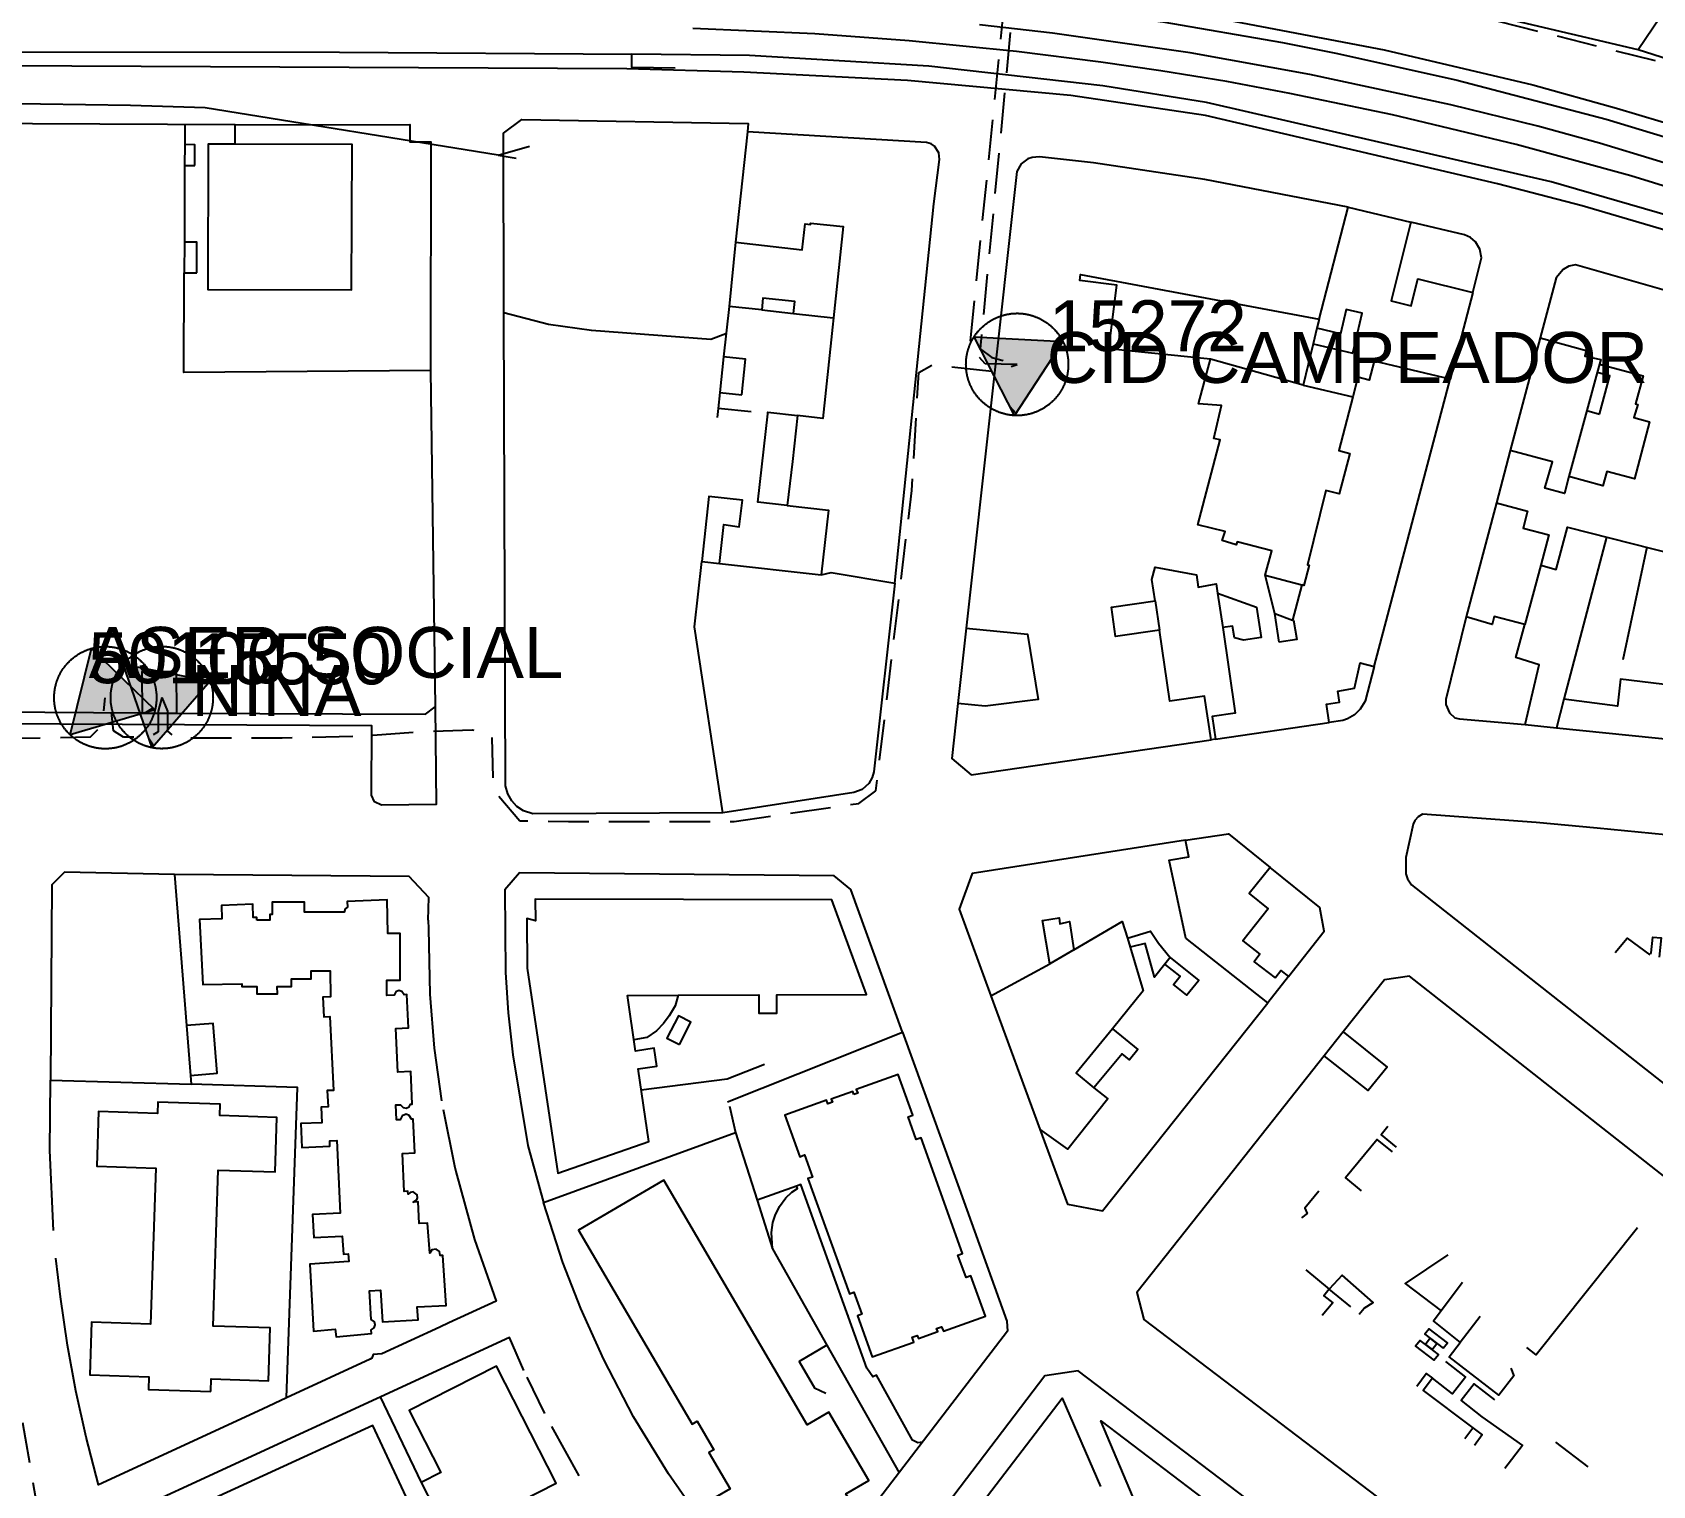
# Model space of a CAD drawing. Header units: millimetres. Extents: x 487814 to 495125, y 4392873 to 4398925.
# Drawn here: x 491461.7 to 491716, y 4396612.5 to 4396840.6 of the extents above; entities that cross this region are included whole.
import ezdxf
from ezdxf.enums import TextEntityAlignment as Align

# ---------------------------------------------------------------- set-up
doc = ezdxf.new("R2010")
doc.units = ezdxf.units.MM
doc.linetypes.add('Tramo_BT__380_A_E_Tr', pattern=[2, 1, 1])
doc.linetypes.add('TRAZOS2', pattern=[9.525, 6.35, -3.175])
for name, color, linetype in [('Cartografia_Base', 8, 'Continuous'), ('Centro_de_Distribucion_posicion', 5, 'Continuous'), ('Centro_de_Distribucion_rotulo', 7, 'Continuous'), ('Centro_de_Distribucion_rotulo_alias', 7, 'Continuous'), ('Tramo_BT__380_A_E_Trazado', 10, 'Tramo_BT__380_A_E_Tr'), ('Tramo_MT__15_S_E_Trazado', 5, 'TRAZOS2')]:
    doc.layers.add(name, color=color, linetype=linetype)
doc.styles.get("Standard").update_dxf_attribs({"font": 'arial.ttf'})

# ---------------------------------------------------------------- blocks, each defined once
blk = doc.blocks.new('CD_EMPRESA_NEW')
blk.add_hatch(color=256).paths.add_polyline_path([(0, 1.003), (0.871, -0.497), (-0.872, -0.496)])
at = {"linetype": 'Continuous'}
for p, q in [((0.102, 0.828), (-0.027, 0.957)), ((-0.872, -0.496), (-0.872, -0.496))]:
    blk.add_line(p, q, dxfattribs=at)
at = {"flags": 128}
for points in [[(1.003, 0), (1.003, -0.011), (1.003, -0.022), (1.003, -0.034), (1.002, -0.045), (1.002, -0.056), (1.001, -0.067), (1, -0.079), (0.999, -0.09), (0.998, -0.102), (0.997, -0.113), (0.996, -0.125), (0.994, -0.136), (0.992, -0.148), (0.991, -0.159), (0.989, -0.171), (0.987, -0.183), (0.984, -0.194), (0.982, -0.206), (0.979, -0.218), (0.977, -0.229), (0.974, -0.241), (0.971, -0.253), (0.968, -0.264), (0.965, -0.276), (0.961, -0.288), (0.958, -0.299), (0.954, -0.311), (0.95, -0.323), (0.946, -0.335), (0.942, -0.346), (0.937, -0.358), (0.933, -0.369), (0.928, -0.381), (0.923, -0.392), (0.918, -0.404), (0.913, -0.415), (0.908, -0.427), (0.903, -0.438), (0.897, -0.45), (0.891, -0.461), (0.885, -0.472), (0.879, -0.483), (0.873, -0.494), (0.867, -0.505), (0.86, -0.516), (0.854, -0.527), (0.847, -0.538), (0.84, -0.549), (0.833, -0.56), (0.825, -0.57), (0.818, -0.581), (0.81, -0.591), (0.803, -0.602), (0.795, -0.612), (0.787, -0.622), (0.779, -0.632), (0.771, -0.642), (0.762, -0.652), (0.754, -0.662), (0.745, -0.672), (0.737, -0.681), (0.728, -0.691), (0.719, -0.7), (0.709, -0.709), (0.7, -0.719), (0.691, -0.728), (0.681, -0.737), (0.672, -0.745), (0.662, -0.754), (0.652, -0.762), (0.642, -0.771), (0.632, -0.779), (0.622, -0.787), (0.612, -0.795), (0.602, -0.803), (0.591, -0.81), (0.581, -0.818), (0.57, -0.825), (0.56, -0.833), (0.549, -0.84), (0.538, -0.847), (0.527, -0.854), (0.516, -0.86), (0.505, -0.867), (0.494, -0.873), (0.483, -0.879), (0.472, -0.885), (0.461, -0.891), (0.45, -0.897), (0.438, -0.903), (0.427, -0.908), (0.415, -0.913), (0.404, -0.918), (0.392, -0.923), (0.381, -0.928), (0.369, -0.933), (0.358, -0.937), (0.346, -0.942), (0.335, -0.946), (0.323, -0.95), (0.311, -0.954), (0.299, -0.958), (0.288, -0.961), (0.276, -0.965), (0.264, -0.968), (0.253, -0.971), (0.241, -0.974), (0.229, -0.977), (0.218, -0.979), (0.206, -0.982), (0.194, -0.984), (0.183, -0.987), (0.171, -0.989), (0.159, -0.991), (0.148, -0.992), (0.136, -0.994), (0.125, -0.996), (0.113, -0.997), (0.102, -0.998), (0.09, -0.999), (0.079, -1), (0.067, -1.001), (0.056, -1.002), (0.045, -1.002), (0.034, -1.003), (0.022, -1.003), (0.011, -1.003), (0, -1.003), (-0.011, -1.003), (-0.022, -1.003), (-0.034, -1.003), (-0.045, -1.002), (-0.056, -1.002), (-0.067, -1.001), (-0.079, -1), (-0.09, -0.999), (-0.102, -0.998), (-0.113, -0.997), (-0.125, -0.996), (-0.136, -0.994), (-0.148, -0.992), (-0.159, -0.991), (-0.171, -0.989), (-0.183, -0.987), (-0.194, -0.984), (-0.206, -0.982), (-0.218, -0.979), (-0.229, -0.977), (-0.241, -0.974), (-0.253, -0.971), (-0.264, -0.968), (-0.276, -0.965), (-0.288, -0.961), (-0.299, -0.958), (-0.311, -0.954), (-0.323, -0.95), (-0.335, -0.946), (-0.346, -0.942), (-0.358, -0.937), (-0.369, -0.933), (-0.381, -0.928), (-0.392, -0.923), (-0.404, -0.918), (-0.415, -0.913), (-0.427, -0.908), (-0.438, -0.903), (-0.45, -0.897), (-0.461, -0.891), (-0.472, -0.885), (-0.483, -0.879), (-0.494, -0.873), (-0.505, -0.867), (-0.516, -0.86), (-0.527, -0.854), (-0.538, -0.847), (-0.549, -0.84), (-0.56, -0.833), (-0.57, -0.825), (-0.581, -0.818), (-0.591, -0.81), (-0.602, -0.803), (-0.612, -0.795), (-0.622, -0.787), (-0.632, -0.779), (-0.642, -0.771), (-0.652, -0.762), (-0.662, -0.754), (-0.672, -0.745), (-0.681, -0.737), (-0.691, -0.728), (-0.7, -0.719), (-0.709, -0.709), (-0.719, -0.7), (-0.728, -0.691), (-0.737, -0.681), (-0.745, -0.672), (-0.754, -0.662), (-0.762, -0.652), (-0.771, -0.642), (-0.779, -0.632), (-0.787, -0.622), (-0.795, -0.612), (-0.803, -0.602), (-0.81, -0.591), (-0.818, -0.581), (-0.825, -0.57), (-0.833, -0.56), (-0.84, -0.549), (-0.847, -0.538), (-0.854, -0.527), (-0.86, -0.516), (-0.867, -0.505), (-0.873, -0.494), (-0.879, -0.483), (-0.885, -0.472), (-0.891, -0.461), (-0.897, -0.45), (-0.903, -0.438), (-0.908, -0.427), (-0.913, -0.415), (-0.918, -0.404), (-0.923, -0.392), (-0.928, -0.381), (-0.933, -0.369), (-0.937, -0.358), (-0.942, -0.346), (-0.946, -0.335), (-0.95, -0.323), (-0.954, -0.311), (-0.958, -0.299), (-0.961, -0.288), (-0.965, -0.276), (-0.968, -0.264), (-0.971, -0.253), (-0.974, -0.241), (-0.977, -0.229), (-0.979, -0.218), (-0.982, -0.206), (-0.984, -0.194), (-0.987, -0.183), (-0.989, -0.171), (-0.991, -0.159), (-0.992, -0.148), (-0.994, -0.136), (-0.996, -0.125), (-0.997, -0.113), (-0.998, -0.102), (-0.999, -0.09), (-1, -0.079), (-1.001, -0.067), (-1.002, -0.056), (-1.002, -0.045), (-1.003, -0.034), (-1.003, -0.022), (-1.003, -0.011), (-1.003, 0), (-1.003, 0.011), (-1.003, 0.022), (-1.003, 0.034), (-1.002, 0.045), (-1.002, 0.056), (-1.001, 0.067), (-1, 0.079), (-0.999, 0.09), (-0.998, 0.102), (-0.997, 0.113), (-0.996, 0.125), (-0.994, 0.136), (-0.992, 0.148), (-0.991, 0.159), (-0.989, 0.171), (-0.987, 0.183), (-0.984, 0.194), (-0.982, 0.206), (-0.979, 0.218), (-0.977, 0.229), (-0.974, 0.241), (-0.971, 0.253), (-0.968, 0.264), (-0.965, 0.276), (-0.961, 0.288), (-0.958, 0.299), (-0.954, 0.311), (-0.95, 0.323), (-0.946, 0.335), (-0.942, 0.346), (-0.937, 0.358), (-0.933, 0.369), (-0.928, 0.381), (-0.923, 0.392), (-0.918, 0.404), (-0.913, 0.415), (-0.908, 0.427), (-0.903, 0.438), (-0.897, 0.45), (-0.891, 0.461), (-0.885, 0.472), (-0.879, 0.483), (-0.873, 0.494), (-0.867, 0.505), (-0.86, 0.516), (-0.854, 0.527), (-0.847, 0.538), (-0.84, 0.549), (-0.833, 0.56), (-0.825, 0.57), (-0.818, 0.581), (-0.81, 0.591), (-0.803, 0.602), (-0.795, 0.612), (-0.787, 0.622), (-0.779, 0.632), (-0.771, 0.642), (-0.762, 0.652), (-0.754, 0.662), (-0.745, 0.672), (-0.737, 0.681), (-0.728, 0.691), (-0.719, 0.7), (-0.709, 0.709), (-0.7, 0.719), (-0.691, 0.728), (-0.681, 0.737), (-0.672, 0.745), (-0.662, 0.754), (-0.652, 0.762), (-0.642, 0.771), (-0.632, 0.779), (-0.622, 0.787), (-0.612, 0.795), (-0.602, 0.803), (-0.591, 0.81), (-0.581, 0.818), (-0.57, 0.825), (-0.56, 0.833), (-0.549, 0.84), (-0.538, 0.847), (-0.527, 0.854), (-0.516, 0.86), (-0.505, 0.867), (-0.494, 0.873), (-0.483, 0.879), (-0.472, 0.885), (-0.461, 0.891), (-0.45, 0.897), (-0.438, 0.903), (-0.427, 0.908), (-0.415, 0.913), (-0.404, 0.918), (-0.392, 0.923), (-0.381, 0.928), (-0.369, 0.933), (-0.358, 0.937), (-0.346, 0.942), (-0.335, 0.946), (-0.323, 0.95), (-0.311, 0.954), (-0.299, 0.958), (-0.288, 0.961), (-0.276, 0.965), (-0.264, 0.968), (-0.253, 0.971), (-0.241, 0.974), (-0.229, 0.977), (-0.218, 0.979), (-0.206, 0.982), (-0.194, 0.984), (-0.183, 0.987), (-0.171, 0.989), (-0.159, 0.991), (-0.148, 0.992), (-0.136, 0.994), (-0.125, 0.996), (-0.113, 0.997), (-0.102, 0.998), (-0.09, 0.999), (-0.079, 1), (-0.067, 1.001), (-0.056, 1.002), (-0.045, 1.002), (-0.034, 1.003), (-0.022, 1.003), (-0.011, 1.003), (0, 1.003), (0.011, 1.003), (0.022, 1.003), (0.034, 1.003), (0.045, 1.002), (0.056, 1.002), (0.067, 1.001), (0.079, 1), (0.09, 0.999), (0.102, 0.998), (0.113, 0.997), (0.125, 0.996), (0.136, 0.994), (0.148, 0.992), (0.159, 0.991), (0.171, 0.989), (0.183, 0.987), (0.194, 0.984), (0.206, 0.982), (0.218, 0.979), (0.229, 0.977), (0.241, 0.974), (0.253, 0.971), (0.264, 0.968), (0.276, 0.965), (0.288, 0.961), (0.299, 0.958), (0.311, 0.954), (0.323, 0.95), (0.335, 0.946), (0.346, 0.942), (0.358, 0.937), (0.369, 0.933), (0.381, 0.928), (0.392, 0.923), (0.404, 0.918), (0.415, 0.913), (0.427, 0.908), (0.438, 0.903), (0.45, 0.897), (0.461, 0.891), (0.472, 0.885), (0.483, 0.879), (0.494, 0.873), (0.505, 0.867), (0.516, 0.86), (0.527, 0.854), (0.538, 0.847), (0.549, 0.84), (0.56, 0.833), (0.57, 0.825), (0.581, 0.818), (0.591, 0.81), (0.602, 0.803), (0.612, 0.795), (0.622, 0.787), (0.632, 0.779), (0.642, 0.771), (0.652, 0.762), (0.662, 0.754), (0.672, 0.745), (0.681, 0.737), (0.691, 0.728), (0.7, 0.719), (0.709, 0.709), (0.719, 0.7), (0.728, 0.691), (0.737, 0.681), (0.745, 0.672), (0.754, 0.662), (0.762, 0.652), (0.771, 0.642), (0.779, 0.632), (0.787, 0.622), (0.795, 0.612), (0.803, 0.602), (0.81, 0.591), (0.818, 0.581), (0.825, 0.57), (0.833, 0.56), (0.84, 0.549), (0.847, 0.538), (0.854, 0.527), (0.86, 0.516), (0.867, 0.505), (0.873, 0.494), (0.879, 0.483), (0.885, 0.472), (0.891, 0.461), (0.897, 0.45), (0.903, 0.438), (0.908, 0.427), (0.913, 0.415), (0.918, 0.404), (0.923, 0.392), (0.928, 0.381), (0.933, 0.369), (0.937, 0.358), (0.942, 0.346), (0.946, 0.335), (0.95, 0.323), (0.954, 0.311), (0.958, 0.299), (0.961, 0.288), (0.965, 0.276), (0.968, 0.264), (0.971, 0.253), (0.974, 0.241), (0.977, 0.229), (0.979, 0.218), (0.982, 0.206), (0.984, 0.194), (0.987, 0.183), (0.989, 0.171), (0.991, 0.159), (0.992, 0.148), (0.994, 0.136), (0.996, 0.125), (0.997, 0.113), (0.998, 0.102), (0.999, 0.09), (1, 0.079), (1.001, 0.067), (1.002, 0.056), (1.002, 0.045), (1.003, 0.034), (1.003, 0.022), (1.003, 0.011), (1.003, 0)], [(0, 1.003), (0.871, -0.497), (-0.872, -0.496), (0, 1.003)]]:
    blk.add_lwpolyline(points, dxfattribs=at)

msp = doc.modelspace()

# ---------------------------------------------------------------- linework, layer by layer
at = {"layer": 'Cartografia_Base'}
for p, q in [((491720.92, 4396848.6, 130.63), (491713.68, 4396837.84, 130.64)), ((491485.59, 4396826.12, 131.6), (491485.58, 4396822.97, 131.6)), ((491485.57, 4396819.72, 131.63), (491485.52, 4396807.64, 131.62)), ((491668.16, 4396813.18, 128.35), (491678, 4396810.82, 135.34)), ((491572.05, 4396807.67, 131.88), (491571.01, 4396797.59, 131.97)), ((491687.77, 4396799.78, 132.15), (491684.18, 4396786.16, 131.46)), ((491571.01, 4396797.59, 131.97), (491570.13, 4396789.68, 131.82)), ((491576.14, 4396797.03, 131.97), (491571.01, 4396797.59, 131.97)), ((491581.11, 4396796.47, 131.9), (491587.33, 4396795.8, 131.9)), ((491663.61, 4396795.6, 129.86), (491663.27, 4396794.16, 129.76)), ((491698.33, 4396792.67, 131.56), (491693.63, 4396774.95, 131.56)), ((491524.13, 4396787.53, 129.38), (491524.91, 4396734.72, 128.98)), ((491707.62, 4396788.49, 130.22), (491707.27, 4396787.21, 130.22)), ((491569.56, 4396784.07, 131.87), (491569.28, 4396781.57, 131.79)), ((491661.14, 4396785.22, 127.8), (491668.9, 4396783.38, 127.79)), ((491569.28, 4396781.57, 131.79), (491569.13, 4396780.13, 131.43)), ((491574.5, 4396781.01, 130.34), (491569.28, 4396781.57, 131.79)), ((491705.65, 4396781.23, 130.34), (491702.84, 4396770.88, 129.93)), ((491691.45, 4396766.73, 129.65), (491686.7, 4396748.83, 129.65)), ((491708.71, 4396761.37, 129.46), (491702.03, 4396735.9, 129.47)), ((491715.04, 4396759.77, 129.02), (491711.28, 4396742.12, 129.18)), ((491569.49, 4396757.22, 130.83), (491585.47, 4396755.44, 131.45)), ((491698.41, 4396756.95, 129.6), (491695.89, 4396747.66, 129.71)), ((491655.18, 4396755.39, 129.54), (491660.91, 4396753.87, 129.6)), ((491637.87, 4396751.37, 130.96), (491638.57, 4396746.76, 130.97)), ((491647.7, 4396752.56, 130.29), (491648.49, 4396747.18, 130.29)), ((491656.65, 4396749.35, 130.38), (491659.45, 4396748.35, 130.37)), ((491608.24, 4396747.07, 135.78), (491606.94, 4396735.26, 133.48)), ((491478.89, 4396733.71, 129.18), (491373.22, 4396734.49, 130.19)), ((491695.98, 4396731.94, 134.03), (491700.87, 4396731.44, 133.91)), ((491647.36, 4396729.66, 130.1), (491646.66, 4396729.56, 130.13)), ((491523.8, 4396701.25, 128.53), (491523.82, 4396699.89, 128.52)), ((491633.53, 4396698.41, 130.42), (491633.95, 4396696.98, 130.42)), ((491625.14, 4396696.59, 130.44), (491621.38, 4396694.38, 131.07)), ((491640.25, 4396695.36, 132.25), (491639.43, 4396694.35, 132.23)), ((491658.84, 4396692.38, 129.62), (491655.59, 4396688.24, 129.57)), ((491612.11, 4396689.37, 130.05), (491619.81, 4396668.41, 130.04)), ((491598.23, 4396683.66, 128.01), (491606.01, 4396662.17, 128.01)), ((491667.38, 4396683.68, 134.48), (491664.43, 4396679.94, 134.91)), ((491486.47, 4396676.86, 130.76), (491486.57, 4396675.47, 130.76)), ((491526.12, 4396671.5, 130.1), (491527.9, 4396662.68, 128.85)), ((491571.06, 4396672.04, 128.71), (491572.04, 4396667.88, 127.55)), ((491572.04, 4396667.88, 127.55), (491575.41, 4396657.26, 126.41)), ((491527.9, 4396662.68, 128.16), (491528.12, 4396661.76, 128.15)), ((491606.01, 4396662.17, 128.9), (491607.11, 4396659.12, 128.87)), ((491661.55, 4396646.36, 130.3), (491665.2, 4396643.31, 130.3)), ((491686.12, 4396644.33, 131.7), (491682.76, 4396639.89, 131.7)), ((491668.58, 4396640.52, 129.58), (491665.2, 4396643.31, 130.3)), ((491589.56, 4396639.36, 125.04), (491589.69, 4396639.16, 125.07)), ((491527.04, 4396638.02, 127.81), (491525.61, 4396637.35, 127.81)), ((491688.9, 4396639.01, 131.7), (491685.75, 4396634.92, 131.7)), ((491586.34, 4396634.5, 127.73), (491597.71, 4396614.49, 127.73)), ((491539.3, 4396629.47, 127.86), (491542.06, 4396623.79, 128.55)), ((491516.28, 4396626.39, 130.37), (491522.71, 4396612.96, 130.37)), ((491501.56, 4396626.24, 128.3), (491497.77, 4396624.49, 128.3)), ((491543.12, 4396621.75, 129.78), (491547.46, 4396614.02, 129.32)), ((491686.51, 4396619.89, 130.33), (491687.73, 4396621.53, 130.33)), ((491700.72, 4396619.28, 127.24), (491705.8, 4396615.4, 127.31))]:
    msp.add_line(p, q, dxfattribs=at)
for points in [[(491733.95, 4396833.15, 130.77), (491731.58, 4396832.14, 130.84), (491713.68, 4396837.84, 130.38), (491681.4, 4396845.46, 130.64), (491680.54, 4396846.27, 130.8), (491680.04, 4396847.4, 130.95), (491680.05, 4396848.63, 131.1), (491680.49, 4396849.66, 131.24), (491689.73, 4396857.22, 131.24)], [(491557.1, 4396848.39, 130.03), (491563.52, 4396848.33, 130.21), (491568.51, 4396848.75, 130.2), (491578.23, 4396848.56, 130.27), (491589.53, 4396847.88, 130.25), (491613.45, 4396845.69, 130.01), (491639.12, 4396842.24, 129.64), (491657.86, 4396838.99, 129.63), (491666.5, 4396837.29, 129.47), (491685.3, 4396833.12, 129.46), (491708.69, 4396826.99, 129.24), (491732.68, 4396819.71, 129.1), (491742.19, 4396816.48, 129.08), (491755.06, 4396812.04, 129.06), (491767.61, 4396807.27, 128.92), (491777.79, 4396803.2, 128.87), (491810.08, 4396788.8, 128.54), (491857.67, 4396765.81, 128)], [(491616.53, 4396845.27, 129.1), (491616.79, 4396847.2, 129.1), (491644.94, 4396843.35, 128.9), (491673.84, 4396837.85, 128.69), (491697.16, 4396832.34, 128.56), (491710.32, 4396828.69, 128.42), (491724.31, 4396824.49, 128.27), (491750.61, 4396815.78, 128.01), (491767.94, 4396809.3, 127.88), (491782.57, 4396803.38, 127.77), (491815.37, 4396788.71, 127.53), (491860.62, 4396766.86, 126.99), (491861.5, 4396766.09, 126.96), (491862.01, 4396765.22, 126.93), (491862.24, 4396764.22, 126.9), (491862.09, 4396763.01, 126.86), (491861.74, 4396762.21, 126.84), (491857.07, 4396756.09, 126.8), (491855.03, 4396753.89, 126.81), (491854.25, 4396753.24, 126.81), (491853.44, 4396752.83, 126.89), (491852.5, 4396752.67, 126.97), (491851.58, 4396752.8, 127.06), (491849.84, 4396753.53, 127.21)], [(492006.9, 4396685.33, 126.11), (491829.42, 4396770.93, 127.09), (491783.42, 4396792.35, 127.58), (491778.05, 4396794.69, 127.63), (491749.42, 4396805.92, 127.96), (491729.64, 4396812.8, 128.12), (491712.54, 4396818.1, 128.24), (491694.56, 4396823.02, 128.46), (491675.16, 4396827.63, 128.61), (491659.03, 4396831.02, 128.71), (491649.15, 4396832.86, 128.77), (491638.8, 4396834.55, 128.84), (491629.35, 4396835.93, 128.93), (491616.14, 4396837.61, 129.01), (491599.26, 4396839.27, 129.31), (491584.48, 4396840.35, 129.4), (491565.35, 4396841.21, 129.47)], [(492008.41, 4396688.46, 125.54), (491818.88, 4396779.77, 127.19), (491785.77, 4396795.16, 127.5), (491774.37, 4396799.99, 127.61), (491756.75, 4396807.08, 127.9), (491725.51, 4396817.75, 128.2), (491707.62, 4396823.23, 128.35), (491697.94, 4396825.85, 128.48), (491684.29, 4396829.21, 128.61), (491662.17, 4396834, 128.73), (491643.38, 4396837.41, 128.86), (491621.76, 4396840.48, 129.04), (491610.34, 4396841.77, 129.2)], [(491174.44, 4396838.42, 134.55), (491238.26, 4396837.93, 134.08), (491312.46, 4396838.4, 133.37), (491447.32, 4396837.52, 132.02), (491509.86, 4396837.47, 131.86), (491555.75, 4396837.16, 131.26)], [(491851.09, 4396755.94, 129.17), (491849.84, 4396753.53, 127.21), (491796.73, 4396779.13, 127.97), (491777.52, 4396788.02, 128.26), (491767.29, 4396792.18, 128.33), (491740.23, 4396802.26, 128.51), (491720.9, 4396808.65, 128.49), (491704.93, 4396813.36, 128.52), (491691.62, 4396816.8, 128.49), (491645.78, 4396827.54, 128.72), (491624.67, 4396830.71, 128.95), (491599, 4396833.02, 129.19), (491573.32, 4396834.36, 129.38), (491554.96, 4396834.88, 129.54), (491315.29, 4396836.02, 131.47), (491292.99, 4396835.91, 131.48)], [(491562.53, 4396835, 129.81), (491555.73, 4396835.07, 130.07), (491555.75, 4396837.16, 131.26)], [(491855, 4396756.21, 127.52), (491853.67, 4396754.72, 129.13), (491797.92, 4396781.33, 129.92), (491775.93, 4396791.24, 130.22), (491740.79, 4396804.53, 130.37), (491718.65, 4396811.77, 130.38), (491700.04, 4396817.12, 130.39), (491645.93, 4396829.57, 130.78), (491629.7, 4396832.22, 130.92), (491602.39, 4396835.29, 131.13), (491574.24, 4396836.97, 131.08), (491555.75, 4396837.16, 131.26)], [(491493.51, 4396826.09, 129.95), (491376.71, 4396826.68, 130.73), (491373.46, 4396823.62, 130.75), (491373.22, 4396734.49, 130.19)], [(491493.49, 4396823.04, 130.25), (491493.51, 4396826.09, 130.25), (491520.93, 4396826.14, 130.55), (491520.91, 4396823.4, 130.55), (491524.21, 4396823.43, 130.55), (491524.13, 4396787.53, 130.87), (491485.45, 4396787.21, 130.87), (491485.51, 4396802.85, 131.62)], [(491570.53, 4396793.3, 130.96), (491568.15, 4396792.39, 131.27), (491549.42, 4396793.78, 131.25), (491542.68, 4396794.73, 131.55), (491535.69, 4396796.57, 131.47), (491535.61, 4396824.75, 131.44), (491538.48, 4396826.94, 131.4), (491574.01, 4396826.29, 130.83), (491573.93, 4396824.97, 130.83)], [(491580.95, 4396773.22, 129.48), (491580.16, 4396766.34, 129.6), (491586.64, 4396765.6, 129.81), (491585.47, 4396755.44, 129.99), (491587.04, 4396755.79, 130.03), (491597.05, 4396754.13, 130.35), (491603.15, 4396813.67, 129.26), (491604.02, 4396820.63, 129.2), (491603.95, 4396821.71, 129.21), (491603.24, 4396822.72, 129.22), (491602.74, 4396823.1, 129.22), (491602.01, 4396823.33, 129.23), (491573.93, 4396824.97, 130.14), (491572.05, 4396807.67, 129.26), (491582.47, 4396806.47, 129.23), (491582.94, 4396810.53, 129.24), (491583.81, 4396810.43, 129.24), (491583.77, 4396810.65, 129.24), (491588.92, 4396810.12, 129.23), (491585.73, 4396780, 129.48), (491581.78, 4396780.45, 129.35), (491580.95, 4396773.22, 129.48)], [(491487.15, 4396819.72, 130.13), (491487.16, 4396822.96, 130.06), (491485.58, 4396822.97, 130.05), (491485.57, 4396819.72, 130.1), (491487.15, 4396819.72, 130.13)], [(491493.49, 4396823.04, 130.02), (491489.26, 4396823.05, 130.05), (491489.19, 4396800.23, 130.49), (491511.78, 4396800.16, 130.02), (491511.85, 4396822.99, 129.86), (491493.49, 4396823.04, 130.02)], [(491657.35, 4396744.87, 127.76), (491656.65, 4396749.35, 127.7), (491655.18, 4396755.39, 127.61), (491656.19, 4396759.2, 127.57), (491650.74, 4396760.64, 127.65), (491650.61, 4396760.15, 127.67), (491648.42, 4396760.81, 127.74), (491648.87, 4396762.25, 127.7), (491644.57, 4396763.27, 127.89), (491648.1, 4396776.61, 127.63), (491647.11, 4396776.87, 127.69), (491648.31, 4396782.01, 127.66), (491644.68, 4396782.27, 127.76), (491646.55, 4396789.32, 127.86), (491630.62, 4396790.9, 128.33), (491631.86, 4396800.94, 128.25), (491626.05, 4396801.67, 128.44), (491626.16, 4396802.57, 128.43), (491663.61, 4396795.6, 128), (491668.16, 4396813.18, 128.5), (491645.68, 4396817.48, 128.62), (491628.22, 4396820.11, 128.76), (491619.76, 4396821.08, 128.85), (491618.57, 4396820.98, 128.85), (491617.93, 4396820.75, 128.85), (491616.85, 4396819.94, 128.84), (491616.18, 4396818.77, 128.81), (491608.24, 4396747.07, 128.7), (491617.86, 4396746.14, 128.65), (491619.54, 4396735.89, 128.57), (491611.21, 4396734.85, 128.65), (491606.94, 4396735.26, 128.68), (491605.99, 4396726.63, 128.64), (491608.99, 4396724.07, 128.54), (491646.66, 4396729.56, 128.07), (491645.65, 4396736.42, 128.08), (491640.21, 4396735.63, 128.28), (491638.57, 4396746.76, 128.34), (491631.68, 4396745.76, 128.55), (491631.03, 4396750.36, 128.59), (491637.87, 4396751.37, 128.34), (491637.37, 4396754.72, 128.32), (491637.88, 4396756.66, 128.29), (491644.36, 4396755.42, 128.01), (491644.64, 4396753.53, 128.01), (491647.46, 4396754.01, 127.87), (491647.7, 4396752.56, 127.87), (491653.81, 4396750.37, 127.69), (491654.52, 4396745.59, 127.76), (491651.76, 4396745.19, 127.78), (491650.35, 4396745.55, 127.79), (491650.05, 4396747.41, 127.8), (491648.49, 4396747.18, 127.87), (491650.46, 4396733.74, 127.96), (491646.84, 4396733.21, 128.04), (491647.36, 4396729.66, 128.04), (491665.22, 4396732.26, 127.92), (491664.79, 4396735.12, 127.88), (491666.8, 4396735.44, 127.88), (491666.54, 4396737.2, 127.87), (491669.17, 4396737.64, 127.9), (491670.06, 4396741.62, 127.87), (491672.28, 4396741.03, 127.95), (491684.18, 4396786.16, 128.26), (491672.24, 4396788.98, 127.83), (491671.46, 4396785.99, 127.86), (491669.71, 4396786.45, 127.79), (491668.9, 4396783.38, 127.79), (491666.7, 4396774.95, 127.69), (491668.44, 4396774.49, 127.77), (491666.79, 4396768.15, 127.69), (491664.67, 4396768.67, 127.6), (491661.78, 4396757.02, 127.63), (491662.06, 4396756.95, 127.63), (491661.24, 4396753.78, 127.67), (491660.91, 4396753.87, 127.66), (491659.45, 4396748.35, 127.7), (491659.59, 4396748.31, 127.7), (491660.13, 4396745.29, 127.75), (491657.35, 4396744.87, 127.76)], [(491687.77, 4396799.78, 128.35), (491689.11, 4396805.21, 128.37), (491688.86, 4396806.58, 128.4), (491688.15, 4396807.73, 128.4), (491687.37, 4396808.38, 128.38), (491686.43, 4396808.8, 128.36), (491678, 4396810.82, 128.33), (491674.91, 4396798.46, 127.75), (491678.06, 4396797.68, 127.94), (491679.11, 4396801.92, 127.89), (491687.77, 4396799.78, 128.35)], [(491487.46, 4396802.85, 130.41), (491487.47, 4396807.64, 130.33), (491485.52, 4396807.64, 130.29), (491485.51, 4396802.85, 130.37), (491487.46, 4396802.85, 130.41)], [(491720.73, 4396799.28, 128.46), (491703.84, 4396804.11, 128.35), (491702.82, 4396803.88, 128.34), (491701.92, 4396803.39, 128.34), (491700.83, 4396802.07, 128.32), (491698.33, 4396792.67, 128.25), (491705.56, 4396790.64, 128.29), (491705.34, 4396789.79, 128.29), (491707.82, 4396789.22, 128.31), (491707.62, 4396788.49, 128.3), (491714.47, 4396786.67, 128.35), (491713.3, 4396782.28, 128.31), (491713.62, 4396782.19, 128.32), (491713.04, 4396780.12, 128.3), (491715.47, 4396779.47, 128.31), (491713.1, 4396770.53, 128.24), (491708.77, 4396771.69, 128.22), (491708.13, 4396769.41, 128.2), (491702.84, 4396770.88, 128.17), (491702.12, 4396768.2, 128.15), (491699.07, 4396769.05, 128.14), (491700.23, 4396773.2, 128.17), (491693.63, 4396774.95, 128.13), (491691.45, 4396766.73, 128.07), (491696.34, 4396765.43, 128.1), (491695.63, 4396762.79, 128.07), (491699.69, 4396761.7, 128.09), (491698.41, 4396756.95, 128.05), (491700.83, 4396756.29, 128.07), (491702.62, 4396762.93, 128.12), (491732.7, 4396755.28, 128.17)], [(491581.11, 4396796.47, 129.2), (491581.32, 4396798.34, 129.21), (491576.34, 4396798.89, 129.22), (491576.14, 4396797.03, 129.22), (491581.11, 4396796.47, 129.2)], [(491668.89, 4396790.25, 127.88), (491670.38, 4396796.53, 127.9), (491667.89, 4396797.12, 128), (491666.98, 4396793.27, 127.93), (491663.27, 4396794.16, 127.98), (491662.69, 4396791.73, 127.93), (491668.89, 4396790.25, 127.88)], [(491570.06, 4396718.09, 128.69), (491540.24, 4396717.91, 128.82), (491538.74, 4396718.39, 128.82), (491537.73, 4396719.06, 128.82), (491536.9, 4396719.95, 128.81), (491536.29, 4396721.04, 128.81), (491535.95, 4396722.33, 128.81), (491535.69, 4396796.57, 129.3)], [(491662.69, 4396791.73, 129.76), (491661.14, 4396785.22, 129.71), (491646.55, 4396789.32, 129.74)], [(491573, 4396783.7, 129.18), (491573.61, 4396789.31, 129.2), (491570.13, 4396789.68, 129.21), (491569.56, 4396784.07, 129.19), (491573, 4396783.7, 129.18)], [(491707.63, 4396780.69, 128.27), (491709.25, 4396786.67, 128.31), (491707.27, 4396787.21, 128.29), (491705.65, 4396781.23, 128.26), (491707.63, 4396780.69, 128.27)], [(491580.16, 4396766.34, 129.6), (491575.54, 4396766.86, 129.46), (491577.09, 4396780.73, 129.21), (491577.12, 4396780.98, 129.21), (491581.78, 4396780.45, 129.35)], [(491569.49, 4396757.22, 129.12), (491570.17, 4396763.32, 129.13), (491572.62, 4396762.99, 129.13), (491573.1, 4396767.14, 129.16), (491567.84, 4396767.74, 129.16), (491566.73, 4396757.52, 129.14), (491569.49, 4396757.22, 129.12)], [(491597.05, 4396754.13, 130.89), (491593.73, 4396724.54, 130.94), (491593.48, 4396723.62, 130.98), (491592.94, 4396722.69, 131.03), (491591.89, 4396721.76, 131.1), (491590.59, 4396721.26, 131.16), (491570.06, 4396718.09, 131.05), (491565.59, 4396747.3, 131.3), (491566.73, 4396757.52, 131.29)], [(491695.98, 4396731.94, 127.92), (491698.18, 4396741.32, 127.98), (491694.48, 4396742.45, 127.97), (491695.89, 4396747.66, 128), (491691.11, 4396748.91, 127.99), (491690.78, 4396747.64, 127.98), (491686.7, 4396748.83, 127.98), (491683.49, 4396735.87, 127.91), (491683.53, 4396735.1, 127.9), (491684.08, 4396733.76, 127.87), (491684.95, 4396733.01, 127.86), (491685.65, 4396732.83, 127.86), (491695.98, 4396731.94, 127.92)], [(491672.28, 4396741.03, 129.19), (491670.84, 4396735.6, 128.92), (491670.05, 4396734.34, 129.03), (491669.17, 4396733.49, 129.11), (491668.07, 4396732.84, 129.2), (491667.34, 4396732.57, 129.26), (491665.22, 4396732.26, 129.35)], [(491478.89, 4396733.71, 129.18), (491484.35, 4396733.74, 128.98), (491484.31, 4396740.24, 129.21), (491478.85, 4396740.21, 129.31), (491478.89, 4396733.71, 129.18)], [(491720.85, 4396737.84, 128.03), (491710.9, 4396739.09, 128.02), (491710.43, 4396734.83, 127.99), (491702.03, 4396735.9, 127.96), (491700.87, 4396731.44, 127.94), (491810.31, 4396720.31, 128.14)], [(491524.91, 4396734.72, 128.98), (491525.05, 4396719.38, 128.75), (491516.46, 4396719.31, 128.8), (491515.39, 4396719.83, 128.8), (491514.89, 4396720.88, 128.81), (491514.96, 4396731.74, 128.91), (491377.72, 4396732.48, 130.05), (491377.55, 4396720.73, 130), (491376.74, 4396720.17, 130), (491375.99, 4396720.07, 129.99), (491373.03, 4396720.68, 130.12), (491373.22, 4396734.49, 130.19)], [(491484.35, 4396733.74, 128.98), (491523.36, 4396733.58, 128.98), (491524.91, 4396734.72, 128.98)], [(491762.08, 4396702.82, 127.75), (491750.99, 4396711.18, 127.8), (491735.14, 4396712.94, 127.76), (491707.28, 4396715.68, 127.74), (491697.69, 4396716.55, 127.73), (491679.87, 4396717.85, 127.72), (491679.16, 4396717.44, 127.72), (491678.67, 4396716.89, 127.72), (491678.41, 4396716.29, 127.72), (491677.25, 4396711.05, 127.63), (491677.25, 4396708.51, 127.57), (491677.47, 4396707.73, 127.55), (491678.13, 4396706.76, 127.53), (491738.78, 4396659.02, 126.59), (491744.33, 4396666.33, 126.78), (491751.89, 4396660.28, 126.68), (491759.04, 4396654.85, 126.55), (491770.03, 4396669, 127.02), (491769.67, 4396669.27, 127.02), (491772.83, 4396673.35, 127.16), (491751.85, 4396689.24, 127.36), (491762.08, 4396702.82, 127.75)], [(491639.43, 4396694.35, 128.01), (491637.77, 4396692.31, 128.02), (491636.32, 4396697.55, 128.07), (491633.95, 4396696.98, 128.1), (491636.02, 4396690.15, 128.02), (491631.21, 4396684.2, 128.13), (491635.19, 4396680.95, 128.46), (491633.85, 4396679.31, 128.65), (491632.71, 4396680.25, 128.56), (491628.28, 4396674.91, 129.21), (491630.44, 4396673.17, 129.34), (491624.16, 4396665.3, 129.41), (491619.81, 4396668.41, 130.04), (491624.13, 4396656.66, 128.6), (491629.65, 4396655.58, 128.23), (491655.59, 4396688.24, 127.78), (491642.71, 4396698.4, 128), (491640.08, 4396710.63, 128.13), (491643.2, 4396711.18, 128.09), (491642.64, 4396713.81, 128.12), (491609.16, 4396708.57, 128.51), (491607.13, 4396702.95, 128.85), (491612.11, 4396689.37, 130.05), (491621.38, 4396694.38, 128.23), (491620.23, 4396701.19, 128.3), (491622.83, 4396701.6, 128.27), (491622.94, 4396700.68, 128.26), (491624.44, 4396701.02, 128.25), (491625.14, 4396696.59, 128.2), (491632.73, 4396701.04, 128.14), (491633.53, 4396698.41, 128.11), (491637.18, 4396699.49, 128.08), (491638.43, 4396697.63, 128.05), (491640.25, 4396695.36, 128.01), (491644.73, 4396691.78, 127.93), (491642.88, 4396689.44, 127.94), (491640.77, 4396691.12, 127.97), (491641.81, 4396692.43, 127.97), (491639.43, 4396694.35, 128.01)], [(491642.64, 4396713.81, 129.55), (491649.39, 4396714.77, 129.74), (491655.95, 4396709.51, 129.74)], [(491483.98, 4396708.41, 129.14), (491466.73, 4396708.76, 129.14), (491464.7, 4396706.8, 129.14), (491464.49, 4396676.12, 129.13)], [(491523.8, 4396701.25, 130.53), (491523.91, 4396704.81, 129.82), (491520.82, 4396708.08, 129.82), (491483.98, 4396708.41, 130.76), (491485.85, 4396684.69, 131.11)], [(491570.77, 4396672.73, 128.35), (491598.23, 4396683.66, 129.15), (491590.14, 4396706.04, 129.42), (491587.52, 4396708.18, 129.53), (491538.13, 4396708.65, 128.97), (491535.84, 4396706, 128.97), (491535.93, 4396693.02, 128.42), (491536.32, 4396686.7, 128.34), (491537.08, 4396680.08, 128.23), (491539.43, 4396665.84, 127.94), (491541.88, 4396656.89, 129.26), (491572.04, 4396667.88, 127.55)], [(491656.7, 4396692.17, 127.79), (491657.6, 4396693.34, 127.78), (491658.84, 4396692.38, 127.76), (491664.41, 4396699.53, 127.72), (491663.74, 4396703.22, 127.73), (491655.95, 4396709.51, 127.89), (491652.65, 4396705.42, 127.91), (491655.64, 4396703.01, 127.85), (491651.66, 4396697.97, 127.89), (491654.34, 4396695.88, 127.84), (491653.43, 4396694.71, 127.85), (491656.7, 4396692.17, 127.79)], [(491496.92, 4396701.24, 128.64), (491496.92, 4396701.65, 128.65), (491496.34, 4396701.63, 128.67), (491496.27, 4396703.75, 128.7), (491491.34, 4396703.54, 128.75), (491491.43, 4396701.46, 128.74), (491487.92, 4396701.35, 128.78), (491488.44, 4396691.12, 128.46), (491494.54, 4396691.22, 128.33), (491494.53, 4396690.83, 128.32), (491496.88, 4396690.83, 128.33), (491496.89, 4396689.66, 128.33), (491500.12, 4396689.66, 128.36), (491500.11, 4396690.83, 128.36), (491502.36, 4396690.83, 128.38), (491502.36, 4396692.02, 128.38), (491505.42, 4396692.02, 128.41), (491505.41, 4396693.28, 128.41), (491508.39, 4396693.28, 128.44), (491508.47, 4396689.19, 128.43), (491507.27, 4396689.13, 128.42), (491507.41, 4396686.08, 128.42), (491508.36, 4396686.13, 128.43), (491508.95, 4396674.51, 128.35), (491507.96, 4396674.5, 128.35), (491508.07, 4396671.92, 128.33), (491507.02, 4396671.87, 128.33), (491507.12, 4396669.42, 128.31), (491503.79, 4396669.32, 128.3), (491503.98, 4396665.55, 128.27), (491508.37, 4396665.76, 128.29), (491508.33, 4396666.58, 128.3), (491509.44, 4396666.62, 128.3), (491510, 4396655.22, 128), (491505.65, 4396655.01, 128.01), (491505.83, 4396651.43, 128.04), (491510.28, 4396651.64, 128.02), (491510.52, 4396648.81, 128.04), (491511.23, 4396648.87, 128.03), (491511.33, 4396647.64, 128.04), (491505.23, 4396647.24, 128.07), (491505.79, 4396636.74, 128.16), (491509.18, 4396637.04, 128.12), (491509.37, 4396635.84, 128.09), (491514.87, 4396636.37, 128.08), (491514.85, 4396636.9, 128.08), (491515.31, 4396637.22, 128.07), (491515.48, 4396637.69, 128.07), (491515.35, 4396638.17, 128.07), (491514.85, 4396638.56, 128.07), (491514.56, 4396643.06, 128.04), (491516.3, 4396643.13, 128.03), (491516.64, 4396638.17, 128.05), (491522.2, 4396638.49, 127.91), (491522.07, 4396640.51, 127.92), (491526.59, 4396640.75, 127.86), (491526.07, 4396648.6, 127.94), (491525.65, 4396648.57, 127.92), (491525.56, 4396649.24, 127.92), (491525.02, 4396649.61, 127.9), (491524.37, 4396649.47, 127.89), (491524.05, 4396648.95, 127.89), (491523.71, 4396653.66, 127.91), (491522.39, 4396653.6, 127.92), (491522.21, 4396657.01, 128.05), (491521.45, 4396656.98, 128.05), (491521.99, 4396657.34, 128.07), (491522.11, 4396657.64, 128.08), (491522.04, 4396658.12, 128.1), (491521.41, 4396658.57, 128.12), (491520.97, 4396658.49, 128.12), (491520.63, 4396658.2, 128.1), (491520.61, 4396658.69, 128.12), (491520.02, 4396658.66, 128.12), (491519.74, 4396664.62, 128.25), (491521.68, 4396664.72, 128.24), (491521.42, 4396670.01, 128.31), (491521.17, 4396670.01, 128.31), (491520.81, 4396670.59, 128.32), (491520.34, 4396670.77, 128.33), (491519.7, 4396670.54, 128.33), (491519.41, 4396669.91, 128.32), (491518.82, 4396669.88, 128.32), (491518.71, 4396672.22, 128.34), (491519.47, 4396672.25, 128.34), (491519.86, 4396671.82, 128.33), (491520.36, 4396671.73, 128.33), (491520.79, 4396671.93, 128.34), (491521.03, 4396672.34, 128.34), (491521.3, 4396672.37, 128.34), (491521.06, 4396677.48, 128.34), (491519.02, 4396677.38, 128.35), (491518.69, 4396684.22, 128.41), (491520.7, 4396684.32, 128.41), (491520.44, 4396689.58, 128.48), (491520.04, 4396689.52, 128.48), (491519.67, 4396690.05, 128.49), (491519.2, 4396690.17, 128.49), (491518.72, 4396689.99, 128.49), (491518.43, 4396689.46, 128.49), (491517.32, 4396689.42, 128.49), (491517.32, 4396691.8, 128.5), (491519.39, 4396691.8, 128.52), (491519.4, 4396699.16, 128.72), (491517.48, 4396699.16, 128.66), (491517.33, 4396704.42, 128.81), (491511.07, 4396704.18, 128.51), (491511.14, 4396703.29, 128.51), (491510.76, 4396703, 128.51), (491510.58, 4396702.5, 128.5), (491504.38, 4396702.49, 128.51), (491504.38, 4396704.08, 128.57), (491499.29, 4396704.08, 128.66), (491499.29, 4396702.12, 128.62), (491498.92, 4396702.12, 128.62), (491498.92, 4396701.23, 128.59), (491496.92, 4396701.24, 128.64)], [(491563.04, 4396689.45, 125.55), (491575.68, 4396689.5, 126.98), (491575.69, 4396686.61, 127.25), (491578.49, 4396686.61, 127.56), (491578.49, 4396689.51, 127.3), (491592.58, 4396689.56, 127.99), (491587.16, 4396704.4, 127.83), (491540.6, 4396704.51, 127.84), (491540.65, 4396701.13, 127.79), (491539.3, 4396701.47, 127.92), (491539.31, 4396693.71, 127.81), (491544.12, 4396661.53, 127.54), (491558.42, 4396666.48, 127.15), (491556.74, 4396677.87, 127.36), (491559.69, 4396678.33, 126.82), (491559.25, 4396681.14, 126.17), (491556.33, 4396680.69, 128.16), (491555.06, 4396689.43, 126.19), (491563.04, 4396689.45, 125.55)], [(491523.82, 4396699.89, 129.4), (491524.03, 4396689.64, 129.08), (491524.75, 4396681.15, 130.17), (491525.89, 4396672.88, 130.13)], [(491710.09, 4396696.18, 129.14), (491711.95, 4396698.4, 129.14), (491715.51, 4396695.79, 129.14)], [(491715.61, 4396695.91, 129.3), (491715.76, 4396696.11, 129.3), (491716.01, 4396698.59, 129.3), (491717.29, 4396698.48, 129.3), (491717.02, 4396695.41, 129.3)], [(491649.17, 4396660.66, 127.22), (491635.04, 4396642.81, 127.08), (491636.09, 4396638.53, 127.15), (491704.42, 4396586.59, 126.47), (491706.36, 4396586.77, 126.45), (491745.17, 4396636.91, 126.38), (491744.38, 4396640.11, 126.39), (491677.81, 4396692.45, 127.32), (491673.86, 4396691.86, 127.42), (491667.38, 4396683.68, 127.39), (491674.3, 4396678.15, 127.57), (491671.33, 4396674.49, 127.49), (491664.43, 4396679.94, 127.36), (491649.17, 4396660.66, 127.22)], [(491563.04, 4396689.45, 128.63), (491562.55, 4396687.77, 128.68), (491561.63, 4396686.24, 128.74), (491560.73, 4396685.01, 128.75), (491559.65, 4396683.88, 128.73), (491558.09, 4396682.83, 128.68), (491556.06, 4396682.47, 128.68)], [(491486.47, 4396676.86, 128.26), (491490.68, 4396677.19, 128.14), (491490.07, 4396685.02, 128.26), (491485.85, 4396684.69, 128.41), (491486.47, 4396676.86, 128.26)], [(491563.21, 4396681.71, 127.69), (491565.03, 4396685.22, 126.8), (491563.09, 4396686.22, 126.34), (491561.27, 4396682.71, 126.54), (491563.21, 4396681.71, 127.69)], [(491631.21, 4396684.2, 130.78), (491625.49, 4396677.21, 130.78), (491628.28, 4396674.91, 130.76)], [(491576.58, 4396678.56, 128.08), (491570.71, 4396676.25, 128.27), (491557.22, 4396674.57, 128.2)], [(491464.98, 4396652.5, 129.13), (491464.4, 4396665.1, 129.65), (491464.49, 4396676.12, 130.69), (491486.57, 4396675.47, 130.76)], [(491525.61, 4396637.35, 128.86), (491516.5, 4396633.15, 128.52), (491515.14, 4396633.03, 130.61), (491514.96, 4396632.47, 130.61), (491514.69, 4396632.31, 130.61), (491501.56, 4396626.24, 130.21), (491503.27, 4396674.97, 130.67), (491486.57, 4396675.47, 130.76)], [(491590.6, 4396673.88, 126.59), (491590.42, 4396674.36, 126.79), (491587.06, 4396673.12, 127), (491587.23, 4396672.66, 126.8), (491586.54, 4396672.41, 126.85), (491586.33, 4396672.98, 127.09), (491579.79, 4396670.63, 127.63), (491582.14, 4396664.1, 124.75), (491582.86, 4396664.37, 124.71), (491584.11, 4396660.91, 123.64), (491583.38, 4396660.66, 123.47), (491589.9, 4396642.58, 125.06), (491590.61, 4396642.83, 125.18), (491591.86, 4396639.36, 125.44), (491591.16, 4396639.11, 125.32), (491593.48, 4396632.67, 126), (491599.99, 4396635.01, 127.1), (491599.73, 4396635.77, 126.96), (491600.54, 4396636.06, 127.03), (491600.73, 4396635.56, 127.13), (491603.77, 4396636.64, 127.51), (491603.58, 4396637.14, 127.48), (491604.38, 4396637.42, 127.61), (491604.65, 4396636.69, 127.67), (491611.24, 4396639.06, 128.38), (491608.95, 4396645.38, 128.24), (491608.21, 4396645.12, 128.18), (491606.93, 4396648.66, 127.93), (491607.67, 4396648.92, 128.05), (491601.14, 4396667.06, 127.56), (491600.39, 4396666.79, 127.39), (491599.11, 4396670.38, 127.5), (491599.85, 4396670.64, 127.67), (491597.54, 4396677.02, 127.87), (491590.98, 4396674.67, 126.8), (491591.2, 4396674.1, 126.56), (491590.6, 4396673.88, 126.59)], [(491489.68, 4396627.23, 128.97), (491489.75, 4396629.23, 128.99), (491498.71, 4396628.94, 129.11), (491498.98, 4396637.23, 129.05), (491490.02, 4396637.52, 129.09), (491490.83, 4396662, 128.22), (491499.78, 4396661.71, 128.04), (491500.05, 4396670.27, 128.23), (491491.11, 4396670.56, 128.13), (491491.16, 4396672.35, 128.12), (491481.37, 4396672.67, 128.36), (491481.31, 4396670.88, 128.36), (491472.05, 4396671.18, 128.62), (491471.78, 4396662.62, 128.62), (491481.03, 4396662.32, 128.41), (491480.22, 4396637.84, 128.99), (491470.97, 4396638.15, 128.89), (491470.71, 4396629.85, 128.84), (491479.95, 4396629.55, 128.91), (491479.89, 4396627.55, 128.89), (491489.68, 4396627.23, 128.97)], [(491674.41, 4396668.84, 127.67), (491673.35, 4396667.55, 127.41), (491675.72, 4396665.58, 127.41)], [(491675.13, 4396664.85, 127.41), (491672.74, 4396666.82, 127.61), (491667.76, 4396660.78, 127.42), (491670.21, 4396658.75, 127.42)], [(491528.12, 4396661.76, 130.18), (491531.08, 4396651.09, 129.86), (491534.46, 4396641.45, 129.83), (491527.04, 4396638.02, 129.81)], [(491556.35, 4396637.3, 127.81), (491565.24, 4396622.11, 127.53), (491566.02, 4396622.57, 127.54), (491568.63, 4396618.1, 127.1), (491567.84, 4396617.65, 127.17), (491571.17, 4396611.97, 127.56), (491568.82, 4396610.59, 127.5), (491572.97, 4396603.5, 127.36), (491573.98, 4396604.09, 127.37), (491576.69, 4396599.46, 127.23), (491581.31, 4396602.17, 127.33), (491581.01, 4396602.68, 127.35), (491582.35, 4396603.47, 127.36), (491582.15, 4396603.81, 127.37), (491585.6, 4396605.83, 127.45), (491584.96, 4396606.93, 127.48), (491590.06, 4396609.91, 127.47), (491589.32, 4396611.17, 127.54), (491592.95, 4396613.29, 127.43), (491586.69, 4396623.99, 128.02), (491583.29, 4396622, 127.95), (491560.79, 4396660.43, 127.74), (491547.39, 4396652.59, 127.79), (491556.35, 4396637.3, 127.81)], [(491581.59, 4396659.47, 124.98), (491575.41, 4396657.26, 126.41), (491577.84, 4396649.66, 127.45), (491577.66, 4396652.2, 124.69), (491577.9, 4396653.78, 124.76), (491578.24, 4396654.85, 124.8), (491578.94, 4396656.31, 124.87), (491579.92, 4396657.64, 124.94), (491580.85, 4396658.55, 125), (491581.75, 4396659.1, 124.98), (491581.59, 4396659.47, 124.98)], [(491601.38, 4396619.29, 127.92), (491600.62, 4396619.21, 127.92), (491599.81, 4396619.61, 127.92), (491594.16, 4396629.8, 129.51), (491593.56, 4396629.55, 129.52), (491592.65, 4396630.92, 129.53), (491582.3, 4396659.72, 128.65), (491581.59, 4396659.47, 124.98)], [(491607.11, 4396659.12, 127.85), (491614.63, 4396638.31, 128.25), (491614.71, 4396636.72, 128.26), (491580.84, 4396592.45, 127.09), (491578.83, 4396592.24, 126.91), (491572.44, 4396599.59, 127.22), (491566.14, 4396607.62, 127.37), (491561.52, 4396614.3, 127.4), (491556.01, 4396623.25, 127.58), (491551.35, 4396632.26, 127.65), (491547.77, 4396640.29, 127.69), (491544.95, 4396647.5, 127.78), (491541.88, 4396656.89, 127.8)], [(491663.56, 4396658.7, 130.21), (491661.4, 4396656, 130.21), (491661.75, 4396655.18, 130.21), (491660.84, 4396654.53, 130.21)], [(491713.61, 4396652.96, 134.53), (491697.71, 4396633.01, 134.53), (491696.22, 4396634.17, 134.53)], [(491577.84, 4396649.66, 127.45), (491586.34, 4396634.5, 128.56), (491582.02, 4396631.96, 129.11), (491584.44, 4396627.81, 129.19), (491586.2, 4396626.98, 128.13)], [(491497.77, 4396624.49, 128.85), (491472.04, 4396612.6, 129.58), (491470.13, 4396620.05, 129.58), (491468.51, 4396627.37, 129.01), (491467.2, 4396634.52, 129.03), (491466.06, 4396642.11, 129.12), (491465.35, 4396648.2, 129.11)], [(491683.84, 4396648.72, 131.42), (491677.14, 4396644.2, 131.42), (491682.76, 4396639.89, 131.7)], [(491669.92, 4396639.41, 129.58), (491670.68, 4396640.33, 129.58), (491672.12, 4396641.19, 129.58), (491667.24, 4396645.51, 129.58), (491665.2, 4396643.31, 130.3)], [(491665.2, 4396643.31, 130.3), (491664.36, 4396642.28, 130.3), (491665.78, 4396641.18, 130.3), (491664.12, 4396639.17, 130.3)], [(491682.76, 4396639.89, 131.7), (491681.55, 4396638.3, 131.7), (491685.75, 4396634.92, 131.7)], [(491683.09, 4396634.04, 128.51), (491683.75, 4396634.9, 128.46), (491680.87, 4396637.1, 128.51), (491680.22, 4396636.24, 128.5), (491683.09, 4396634.04, 128.51)], [(491538.79, 4396630.56, 129.75), (491536.54, 4396635.74, 129.64), (491473.92, 4396606.85, 130.13), (491475.6, 4396602.33, 129.79), (491479.4, 4396593.79, 129.58), (491481.69, 4396589.35, 129.56), (491485.31, 4396583.21, 129.7)], [(491680.3, 4396634.62, 128.49), (491679.47, 4396635.27, 128.49), (491678.77, 4396634.35, 128.46), (491681.65, 4396632.15, 128.46), (491682.35, 4396633.07, 128.46), (491680.3, 4396634.62, 128.49)], [(491680.3, 4396634.62, 128.49), (491681.35, 4396633.82, 128.49), (491682.09, 4396634.79, 128.51), (491681.05, 4396635.6, 128.51), (491680.3, 4396634.62, 128.49)], [(491693.69, 4396630.93, 131.3), (491694.19, 4396629.73, 131.3), (491691.82, 4396626.69, 131.3), (491684.03, 4396632.69, 131.3), (491685.75, 4396634.92, 131.7)], [(491683.46, 4396631.96, 127.78), (491686.61, 4396629.52, 127.81), (491684.56, 4396626.9, 127.81), (491681.42, 4396629.34, 127.65)], [(491527.8, 4396610.57, 128.38), (491530.2, 4396605.88, 128.43), (491543.9, 4396612.88, 127.82), (491534.54, 4396631.24, 127.97), (491520.83, 4396624.24, 128.21), (491525.78, 4396614.53, 128.33), (491522.71, 4396612.96, 128.5), (491524.73, 4396609, 128.54), (491527.8, 4396610.57, 128.38)], [(491696.51, 4396576.79, 126.46), (491625.82, 4396630.48, 127.8), (491620.59, 4396629.7, 127.78), (491587.35, 4396586.02, 126.96), (491588.2, 4396580.9, 126.98), (491659.52, 4396526.66, 126.22), (491664.89, 4396526.98, 126.21), (491697.35, 4396571.26, 126.41), (491696.51, 4396576.79, 126.46)], [(491678.98, 4396628.08, 130.51), (491680.45, 4396630.08, 130.51), (491681.42, 4396629.34, 130.51), (491679.93, 4396627.38, 130.51), (491687.73, 4396621.53, 130.33)], [(491691.21, 4396625.92, 127.78), (491687.95, 4396628.47, 127.78), (491685.9, 4396625.85, 127.71), (491689.17, 4396623.29, 127.82), (491695.52, 4396618.78, 127.86), (491692.78, 4396615.16, 127.86)], [(491602.58, 4396589.4, 127.08), (491592.05, 4396585.35, 127.88), (491623.29, 4396626.19, 127.88), (491629.3, 4396612.34, 127.63)], [(491488.92, 4396584.74, 128.47), (491502.52, 4396590.88, 128.7), (491501.46, 4396593.15, 128.73), (491507.67, 4396596.02, 128.84), (491505.33, 4396601.16, 128.88), (491499.07, 4396598.31, 128.79), (491499.29, 4396597.86, 128.79), (491491.24, 4396594.2, 128.65), (491489.27, 4396598.51, 128.67), (491497.35, 4396602.12, 128.79), (491497.15, 4396602.54, 128.79), (491512.12, 4396609.24, 128.77), (491512.17, 4396609.13, 128.77), (491514.37, 4396610.08, 128.77), (491516.45, 4396605.82, 128.92), (491521.51, 4396608.23, 128.69), (491515.09, 4396621.9, 128.46), (491478.17, 4396604.93, 128.57), (491484.94, 4396590.88, 128.54), (491485.84, 4396591.3, 128.55), (491488.92, 4396584.74, 128.47)], [(491648.58, 4396577.18, 127.1), (491629.37, 4396622.64, 127.75), (491692.5, 4396574.58, 126.65), (491674.47, 4396566.93, 126.72)], [(491687.73, 4396621.53, 130.33), (491689.24, 4396620.42, 130.33), (491687.99, 4396618.78, 130.33)]]:
    msp.add_polyline3d(points, dxfattribs=at)
at = {"layer": 'Tramo_BT__380_A_E_Trazado', "flags": 128}
for points in [[(491488.8, 4396828.76), (491477.08, 4396829.1), (491455.82, 4396829.45), (491434.67, 4396829.8)], [(491534.77, 4396821.32), (491488.8, 4396828.76)], [(491534.77, 4396821.32), (491539.71, 4396822.71)], [(491534.77, 4396821.32), (491537.58, 4396820.87)]]:
    msp.add_lwpolyline(points, dxfattribs=at)
at = {"layer": 'Tramo_MT__15_S_E_Trazado', "flags": 128}
for points in [[(491616.23, 4396788.47), (491611.22, 4396788.56), (491608.82, 4396791.17), (491615.06, 4396853.52), (491614.76, 4396854.47), (491614.35, 4396855.42), (491606.53, 4396856.07)], [(491621.81, 4396854.55), (491618.07, 4396855.01), (491616.4, 4396853.65), (491610.43, 4396790.92), (491612.25, 4396789.58), (491616.23, 4396788.47)], [(491682.49, 4396844.67), (491731.78, 4396832.29), (491734.22, 4396833.16), (491738.96, 4396834.07), (491750.97, 4396829.88), (491752.06, 4396823.51), (491756.06, 4396822.05), (491756.78, 4396823.23), (491757.6, 4396826.13)], [(491481.99, 4396736.18), (491482.87, 4396734.06), (491482.87, 4396730.92), (491484.1, 4396729.84), (491500.85, 4396729.88), (491513.45, 4396730.14), (491523.66, 4396730.88), (491530.68, 4396731.13), (491533.76, 4396730.14), (491534, 4396721.77), (491538.19, 4396716.85), (491545.82, 4396716.72), (491571.79, 4396716.72), (491591.36, 4396719.56), (491594.06, 4396721.54), (491599.69, 4396768.66), (491600.8, 4396787.22), (491602.92, 4396788.43), (491613.18, 4396787.34), (491616.23, 4396788.47)], [(491356.12, 4396469.5), (491358.32, 4396468.5), (491359.7, 4396467.67), (491360.62, 4396467.95), (491372.11, 4396483.42), (491373.27, 4396483.7), (491374.27, 4396484.01), (491375.34, 4396484.43), (491378.87, 4396489.01), (491396.83, 4396512.23), (491415.63, 4396536.95), (491421.79, 4396545.17), (491421.63, 4396548.47), (491427.27, 4396555.81), (491438.17, 4396570.02), (491440.77, 4396570.44), (491462.35, 4396599.03), (491463.57, 4396603.23), (491462.75, 4396605.72), (491462.72, 4396607.52), (491460.61, 4396619.92), (491457.35, 4396637.5), (491455.84, 4396652.95), (491455.09, 4396669.91), (491455.46, 4396707.35), (491455.6, 4396728.48), (491457.13, 4396729.77), (491470.8, 4396730.02), (491472.58, 4396731.8), (491473.12, 4396736.16)], [(491481.99, 4396736.18), (491481.41, 4396734.02), (491481.41, 4396730.8), (491479.98, 4396729.96), (491475.99, 4396729.95), (491474.4, 4396730.97), (491474.02, 4396734.2), (491473.12, 4396736.16)]]:
    msp.add_lwpolyline(points, dxfattribs=at)

# ---------------------------------------------------------------- block references
at = {"layer": 'Centro_de_Distribucion_posicion', "yscale": 8, "zscale": 8}
for p, xscale, rotation in [((491616.23, 4396788.47), 7.999999999969558, 176.8420533861676), ((491473.12, 4396736.16), 8.000000000141197, 256.2320436762837), ((491481.99, 4396736.18), 7.999999999923888, 168.9540455013916)]:
    msp.add_blockref('CD_EMPRESA_NEW', p, dxfattribs=dict(at, xscale=xscale, rotation=rotation))

# ---------------------------------------------------------------- texts
at = {"layer": 'Centro_de_Distribucion_rotulo'}
for s, p in [('15272', (491621.2, 4396788.14)), ('50100', (491470.44, 4396736.03)), ('15550', (491486.96, 4396735.85))]:
    msp.add_text(s, height=8, dxfattribs=at).set_placement(p, align=Align.BOTTOM_LEFT)
at = {"layer": 'Centro_de_Distribucion_rotulo_alias'}
for s, p in [('CID CAMPEADOR', (491620.87, 4396783.17)), ('ASER SOCIAL', (491470.51, 4396736.87)), ('NINA', (491486.63, 4396730.87))]:
    msp.add_text(s, height=8, dxfattribs=at).set_placement(p, align=Align.BOTTOM_LEFT)

doc.saveas('drawing.dxf')
